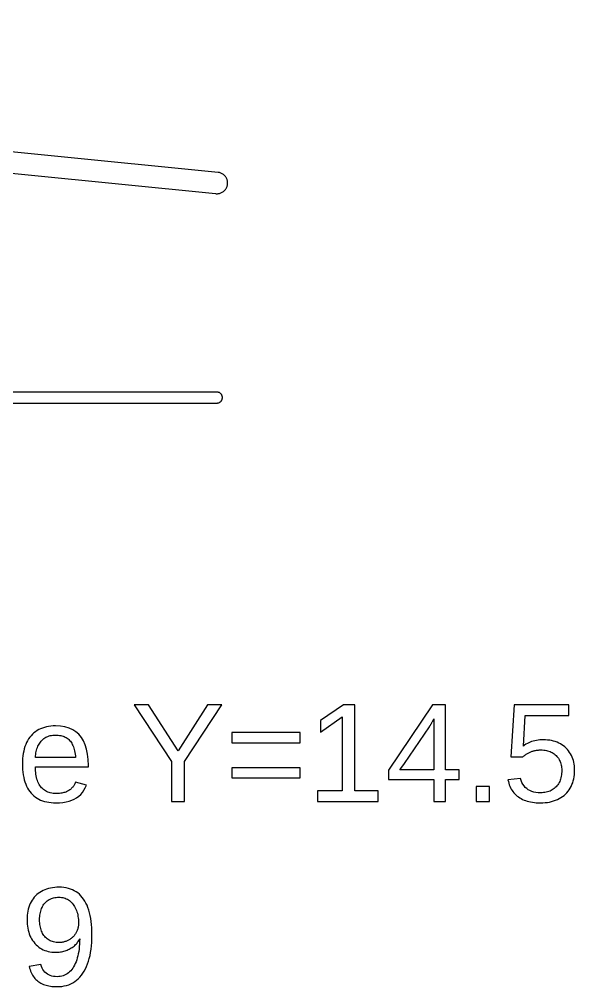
# Model space of a CAD drawing. Extents: x -27 to 133, y -77 to 15.
# Drawn here: x 97.78 to 106.83, y -76.61 to -60.83 of the extents above; entities that cross this region are included whole.
import ezdxf

# ---------------------------------------------------------------- set-up
doc = ezdxf.new("R2010")
doc.units = 0
doc.layers.get('0').update_dxf_attribs({"linetype": 'CONTINUOUS'})

msp = doc.modelspace()

# ---------------------------------------------------------------- linework, layer by layer
for points in [[(75.9921, -61.175), (100.977, -63.6712), (100.989, -63.6724), (101, -63.6727), (101.011, -63.6724), (101.023, -63.6712), (101.034, -63.6694), (101.045, -63.6668), (101.056, -63.6634), (101.067, -63.6594), (101.077, -63.6547), (101.087, -63.6493), (101.097, -63.6432), (101.107, -63.6366), (101.115, -63.6293), (101.124, -63.6215), (101.132, -63.6131), (101.139, -63.6043), (101.146, -63.595), (101.152, -63.5852), (101.157, -63.5751), (101.162, -63.5647), (101.166, -63.554), (101.169, -63.543), (101.172, -63.5319), (101.174, -63.5206), (101.175, -63.5092), (101.175, -63.4977), (101.175, -63.4863), (101.174, -63.4749), (101.172, -63.4636), (101.169, -63.4524), (101.166, -63.4415), (101.162, -63.4308), (101.157, -63.4203), (101.152, -63.4102), (101.146, -63.4005), (101.139, -63.3912), (101.132, -63.3823), (101.124, -63.374), (101.115, -63.3662), (101.107, -63.3589), (101.097, -63.3522), (101.087, -63.3462), (101.077, -63.3408), (101.067, -63.3361), (101.056, -63.332), (101.045, -63.3287), (101.034, -63.3261), (101.023, -63.3242), (76.0228, -60.8265)], [(72, -67.09), (101, -67.09), (101.006, -67.0898), (101.012, -67.0892), (101.018, -67.0883), (101.023, -67.0869), (101.029, -67.0852), (101.034, -67.0831), (101.04, -67.0807), (101.045, -67.0779), (101.05, -67.0748), (101.055, -67.0714), (101.059, -67.0677), (101.064, -67.0636), (101.068, -67.0593), (101.071, -67.0548), (101.075, -67.05), (101.078, -67.045), (101.081, -67.0398), (101.083, -67.0344), (101.085, -67.0289), (101.087, -67.0233), (101.088, -67.0176), (101.089, -67.0117), (101.09, -67.0059), (101.09, -67), (101.09, -66.9941), (101.089, -66.9883), (101.088, -66.9824), (101.087, -66.9767), (101.085, -66.9711), (101.083, -66.9656), (101.081, -66.9602), (101.078, -66.955), (101.075, -66.95), (101.071, -66.9452), (101.068, -66.9407), (101.064, -66.9364), (101.059, -66.9323), (101.055, -66.9286), (101.05, -66.9252), (101.045, -66.9221), (101.04, -66.9193), (101.034, -66.9169), (101.029, -66.9148), (101.023, -66.9131), (101.018, -66.9117), (101.012, -66.9108), (101.006, -66.9102), (101, -66.91), (72, -66.91)]]:
    msp.add_lwpolyline(points)
for points in [[(100.471, -72.939), (101.08, -72.0159), (100.845, -72.0159), (100.367, -72.7667), (99.8871, -72.0159), (99.6521, -72.0159), (100.259, -72.939), (100.259, -73.5924), (100.471, -73.5924)], [(103.631, -73.4212), (103.247, -73.4212), (103.247, -72.0159), (103.062, -72.0159), (102.689, -72.2721), (102.689, -72.4623), (103.045, -72.2083), (103.045, -73.4212), (102.643, -73.4212), (102.643, -73.5924), (103.631, -73.5924)], [(104.729, -73.2355), (104.95, -73.2355), (104.95, -73.0766), (104.729, -73.0766), (104.729, -72.0159), (104.517, -72.0159), (103.796, -73.0788), (103.796, -73.2355), (104.539, -73.2355), (104.539, -73.5924), (104.729, -73.5924)], [(106.313, -73.6139), (106.351, -73.6114), (106.388, -73.6072), (106.424, -73.6012), (106.458, -73.5936), (106.491, -73.5843), (106.523, -73.5733), (106.553, -73.5606), (106.582, -73.5461), (106.61, -73.53), (106.636, -73.5122), (106.661, -73.4928), (106.684, -73.4716), (106.706, -73.4489), (106.726, -73.425), (106.745, -73.3998), (106.761, -73.3734), (106.776, -73.3457), (106.79, -73.3167), (106.801, -73.2865), (106.811, -73.255), (106.819, -73.2223), (106.825, -73.1883), (106.829, -73.1531), (106.832, -73.1166), (106.833, -73.0788), (106.832, -73.0456), (106.829, -73.0133), (106.825, -72.982), (106.819, -72.9517), (106.812, -72.9224), (106.803, -72.894), (106.792, -72.8667), (106.78, -72.8403), (106.766, -72.8149), (106.751, -72.7904), (106.734, -72.767), (106.715, -72.7445), (106.694, -72.723), (106.673, -72.7028), (106.65, -72.6843), (106.626, -72.6673), (106.6, -72.652), (106.574, -72.6382), (106.547, -72.6261), (106.518, -72.6156), (106.488, -72.6067), (106.458, -72.5994), (106.426, -72.5938), (106.393, -72.5898), (106.359, -72.5873), (106.323, -72.5865), (106.294, -72.5871), (106.265, -72.5889), (106.237, -72.5919), (106.21, -72.5961), (106.183, -72.6014), (106.157, -72.608), (106.132, -72.6157), (106.108, -72.6247), (106.084, -72.6348), (106.062, -72.6461), (106.04, -72.6586), (106.018, -72.6723), (105.998, -72.6872), (106.028, -72.1871), (106.741, -72.1871), (106.741, -72.0159), (105.845, -72.0159), (105.792, -72.864), (105.989, -72.864), (106, -72.8548), (106.011, -72.8459), (106.021, -72.8375), (106.032, -72.8295), (106.043, -72.822), (106.054, -72.8148), (106.065, -72.8081), (106.076, -72.8018), (106.086, -72.796), (106.097, -72.7905), (106.108, -72.7855), (106.119, -72.7809), (106.13, -72.7767), (106.141, -72.7729), (106.152, -72.7694), (106.163, -72.7662), (106.174, -72.7633), (106.186, -72.7607), (106.197, -72.7585), (106.209, -72.7565), (106.221, -72.7548), (106.233, -72.7534), (106.245, -72.7524), (106.257, -72.7516), (106.27, -72.7512), (106.282, -72.751), (106.306, -72.7515), (106.329, -72.7532), (106.351, -72.7559), (106.372, -72.7597), (106.393, -72.7646), (106.413, -72.7705), (106.432, -72.7776), (106.45, -72.7857), (106.468, -72.795), (106.485, -72.8053), (106.501, -72.8167), (106.516, -72.8292), (106.531, -72.8428), (106.545, -72.8572), (106.557, -72.8723), (106.569, -72.8881), (106.579, -72.9046), (106.588, -72.9218), (106.597, -72.9396), (106.604, -72.9581), (106.61, -72.9773), (106.615, -72.9971), (106.618, -73.0177), (106.621, -73.0389), (106.623, -73.0608), (106.623, -73.0833), (106.623, -73.1092), (106.621, -73.1343), (106.618, -73.1584), (106.615, -73.1817), (106.61, -73.2042), (106.604, -73.2257), (106.597, -73.2464), (106.589, -73.2663), (106.579, -73.2852), (106.569, -73.3033), (106.558, -73.3206), (106.545, -73.3369), (106.532, -73.3524), (106.517, -73.3669), (106.502, -73.3802), (106.485, -73.3924), (106.468, -73.4034), (106.451, -73.4132), (106.432, -73.4219), (106.412, -73.4295), (106.392, -73.4358), (106.371, -73.441), (106.349, -73.4451), (106.326, -73.448), (106.302, -73.4497), (106.278, -73.4503), (106.238, -73.4489), (106.201, -73.4448), (106.166, -73.4379), (106.134, -73.4282), (106.104, -73.4157), (106.076, -73.4005), (106.051, -73.3825), (106.028, -73.3618), (106.008, -73.3382), (105.99, -73.3119), (105.974, -73.2829), (105.961, -73.2511), (105.95, -73.2165), (105.746, -73.24), (105.752, -73.2675), (105.759, -73.294), (105.768, -73.3195), (105.778, -73.344), (105.788, -73.3675), (105.8, -73.39), (105.814, -73.4114), (105.828, -73.4318), (105.843, -73.4512), (105.86, -73.4696), (105.878, -73.4869), (105.897, -73.5032), (105.917, -73.5186), (105.939, -73.5328), (105.961, -73.5459), (105.984, -73.5579), (106.009, -73.5687), (106.034, -73.5783), (106.06, -73.5869), (106.088, -73.5943), (106.116, -73.6006), (106.145, -73.6057), (106.176, -73.6097), (106.207, -73.6125), (106.24, -73.6142), (106.273, -73.6148)], [(103.999, -73.0542), (104.06, -72.9714), (104.464, -72.3762), (104.466, -72.3727), (104.469, -72.3689), (104.471, -72.3647), (104.474, -72.3601), (104.477, -72.3552), (104.48, -72.3499), (104.484, -72.3442), (104.487, -72.3381), (104.491, -72.3317), (104.495, -72.3249), (104.499, -72.3178), (104.503, -72.3102), (104.507, -72.3023), (104.512, -72.2945), (104.516, -72.2872), (104.519, -72.2805), (104.523, -72.2743), (104.526, -72.2686), (104.528, -72.2635), (104.531, -72.259), (104.533, -72.255), (104.535, -72.2515), (104.536, -72.2486), (104.537, -72.2462), (104.538, -72.2443), (104.539, -72.243), (104.539, -73.0766), (103.981, -73.0766)], [(98.4363, -73.6131), (98.4906, -73.608), (98.5416, -73.5995), (98.5894, -73.5877), (98.6339, -73.5724), (98.6751, -73.5538), (98.7131, -73.5317), (98.7478, -73.5063), (98.7792, -73.4775), (98.8073, -73.4453), (98.8322, -73.4097), (98.8538, -73.3707), (98.8721, -73.3284), (98.6953, -73.278), (98.6907, -73.2902), (98.6855, -73.3021), (98.6797, -73.3137), (98.6733, -73.3249), (98.6663, -73.3358), (98.6587, -73.3464), (98.6505, -73.3567), (98.6416, -73.3666), (98.6322, -73.3761), (98.6222, -73.3854), (98.6115, -73.3943), (98.6003, -73.4029), (98.5885, -73.4112), (98.576, -73.4189), (98.563, -73.4261), (98.5493, -73.4326), (98.535, -73.4385), (98.5201, -73.4438), (98.5046, -73.4485), (98.4885, -73.4525), (98.4717, -73.456), (98.4543, -73.4588), (98.4363, -73.4609), (98.4177, -73.4625), (98.3985, -73.4634), (98.3787, -73.4637), (98.3537, -73.4631), (98.3296, -73.4611), (98.3065, -73.4577), (98.2843, -73.453), (98.2631, -73.447), (98.2428, -73.4397), (98.2234, -73.431), (98.205, -73.421), (98.1875, -73.4096), (98.1709, -73.3969), (98.1553, -73.3828), (98.1407, -73.3675), (98.1269, -73.3507), (98.1142, -73.3328), (98.1025, -73.3137), (98.0918, -73.2935), (98.0821, -73.2722), (98.0734, -73.2497), (98.0658, -73.2262), (98.0591, -73.2015), (98.0535, -73.1756), (98.0489, -73.1487), (98.0454, -73.1206), (98.0428, -73.0914), (98.0413, -73.0611), (98.0408, -73.0296), (98.9046, -73.0296), (98.9046, -73.0028), (98.9014, -72.9076), (98.892, -72.82), (98.8762, -72.7401), (98.8541, -72.6677), (98.8256, -72.603), (98.7909, -72.5459), (98.7498, -72.4964), (98.7025, -72.4546), (98.6488, -72.4203), (98.5888, -72.3936), (98.5225, -72.3746), (98.4498, -72.3632), (98.3709, -72.3594), (98.3315, -72.3603), (98.2935, -72.3632), (98.2569, -72.3679), (98.2218, -72.3745), (98.1881, -72.3831), (98.1558, -72.3935), (98.125, -72.4058), (98.0955, -72.42), (98.0675, -72.4361), (98.0409, -72.4541), (98.0158, -72.4739), (97.992, -72.4957), (97.9697, -72.5194), (97.949, -72.5448), (97.9298, -72.5719), (97.9124, -72.6007), (97.8966, -72.6311), (97.8825, -72.6632), (97.87, -72.6969), (97.8592, -72.7323), (97.8501, -72.7693), (97.8426, -72.808), (97.8368, -72.8483), (97.8326, -72.8903), (97.8301, -72.934), (97.8293, -72.9793), (97.8301, -73.0269), (97.8326, -73.0727), (97.8368, -73.1166), (97.8426, -73.1587), (97.8501, -73.199), (97.8592, -73.2374), (97.87, -73.274), (97.8825, -73.3087), (97.8966, -73.3416), (97.9124, -73.3727), (97.9298, -73.4019), (97.949, -73.4293), (97.9697, -73.4548), (97.9921, -73.4785), (98.016, -73.5002), (98.0414, -73.5201), (98.0683, -73.5381), (98.0967, -73.5542), (98.1266, -73.5684), (98.1581, -73.5807), (98.1911, -73.5911), (98.2256, -73.5996), (98.2616, -73.6063), (98.2991, -73.611), (98.3381, -73.6138), (98.3787, -73.6148)], [(98.0445, -72.8493), (98.047, -72.8243), (98.0503, -72.8001), (98.0546, -72.7768), (98.0599, -72.7544), (98.066, -72.7328), (98.0731, -72.7121), (98.0812, -72.6923), (98.0901, -72.6733), (98.1, -72.6552), (98.1109, -72.638), (98.1226, -72.6216), (98.1353, -72.6061), (98.1489, -72.5916), (98.1631, -72.5783), (98.1781, -72.5661), (98.1938, -72.5551), (98.2102, -72.5453), (98.2273, -72.5366), (98.2452, -72.5291), (98.2638, -72.5227), (98.2831, -72.5175), (98.3031, -72.5134), (98.3239, -72.5105), (98.3453, -72.5088), (98.3675, -72.5082), (98.3903, -72.5087), (98.4123, -72.5103), (98.4335, -72.5129), (98.4538, -72.5165), (98.4733, -72.5212), (98.4919, -72.5269), (98.5097, -72.5337), (98.5267, -72.5415), (98.5429, -72.5503), (98.5582, -72.5602), (98.5727, -72.5711), (98.5863, -72.583), (98.5991, -72.596), (98.6111, -72.6102), (98.6224, -72.6255), (98.6329, -72.6421), (98.6426, -72.6599), (98.6516, -72.6789), (98.6599, -72.6992), (98.6674, -72.7206), (98.6741, -72.7433), (98.6801, -72.7672), (98.6853, -72.7924), (98.6898, -72.8188), (98.6935, -72.8464), (98.6965, -72.8752), (98.043, -72.8752)], [(102.356, -72.469), (101.242, -72.469), (101.242, -72.6346), (102.356, -72.6346)], [(102.356, -73.0419), (101.242, -73.0419), (101.242, -73.2075), (102.356, -73.2075)], [(105.445, -73.3474), (105.227, -73.3474), (105.227, -73.5924), (105.445, -73.5924)], [(98.4336, -76.6135), (98.4735, -76.6096), (98.5119, -76.6032), (98.5489, -76.5941), (98.5844, -76.5825), (98.6184, -76.5683), (98.6509, -76.5515), (98.6819, -76.5322), (98.7114, -76.5102), (98.7394, -76.4857), (98.7659, -76.4586), (98.791, -76.4289), (98.8145, -76.3966), (98.8364, -76.3619), (98.8566, -76.325), (98.875, -76.2859), (98.8917, -76.2445), (98.9066, -76.201), (98.9198, -76.1552), (98.9312, -76.1071), (98.9408, -76.0569), (98.9487, -76.0044), (98.9549, -75.9497), (98.9593, -75.8928), (98.9619, -75.8336), (98.9628, -75.7723), (98.962, -75.7133), (98.9596, -75.6567), (98.9556, -75.6025), (98.95, -75.5505), (98.9428, -75.5008), (98.9339, -75.4535), (98.9235, -75.4085), (98.9115, -75.3658), (98.8979, -75.3254), (98.8827, -75.2874), (98.8658, -75.2516), (98.8474, -75.2182), (98.8274, -75.1871), (98.8058, -75.1583), (98.7827, -75.1318), (98.7581, -75.1076), (98.732, -75.0857), (98.7044, -75.0661), (98.6752, -75.0488), (98.6446, -75.0339), (98.6125, -75.0212), (98.5788, -75.0108), (98.5436, -75.0027), (98.5069, -74.997), (98.4688, -74.9935), (98.4291, -74.9924), (98.3917, -74.9932), (98.3555, -74.9957), (98.3207, -74.9999), (98.2872, -75.0058), (98.2549, -75.0133), (98.2239, -75.0225), (98.1942, -75.0334), (98.1658, -75.046), (98.1387, -75.0602), (98.1129, -75.0761), (98.0883, -75.0937), (98.065, -75.113), (98.043, -75.1339), (98.0225, -75.1563), (98.0036, -75.18), (97.9864, -75.2049), (97.9708, -75.231), (97.9568, -75.2584), (97.9445, -75.2871), (97.9338, -75.317), (97.9248, -75.3482), (97.9174, -75.3806), (97.9117, -75.4142), (97.9076, -75.4492), (97.9051, -75.4853), (97.9043, -75.5227), (97.905, -75.5592), (97.9073, -75.5945), (97.9111, -75.6287), (97.9164, -75.6618), (97.9232, -75.6937), (97.9315, -75.7245), (97.9413, -75.7542), (97.9526, -75.7828), (97.9654, -75.8103), (97.9798, -75.8366), (97.9956, -75.8618), (98.013, -75.8858), (98.0318, -75.9088), (98.052, -75.9303), (98.0731, -75.9501), (98.0952, -75.9682), (98.1184, -75.9845), (98.1425, -75.9991), (98.1677, -76.012), (98.1939, -76.0232), (98.221, -76.0327), (98.2492, -76.0404), (98.2784, -76.0465), (98.3086, -76.0508), (98.3398, -76.0534), (98.372, -76.0542), (98.3918, -76.0539), (98.4114, -76.0528), (98.4308, -76.051), (98.4499, -76.0484), (98.4687, -76.0452), (98.4873, -76.0412), (98.5056, -76.0365), (98.5237, -76.0311), (98.5415, -76.025), (98.5591, -76.0181), (98.5764, -76.0106), (98.5935, -76.0023), (98.6103, -75.9933), (98.6266, -75.9836), (98.6422, -75.9735), (98.657, -75.963), (98.6711, -75.952), (98.6844, -75.9405), (98.6969, -75.9285), (98.7087, -75.9161), (98.7198, -75.9031), (98.73, -75.8898), (98.7396, -75.8759), (98.7483, -75.8616), (98.7563, -75.8468), (98.7636, -75.8316), (98.7624, -75.8767), (98.7601, -75.9202), (98.7567, -75.9621), (98.7523, -76.0024), (98.7468, -76.041), (98.7402, -76.078), (98.7325, -76.1134), (98.7238, -76.1471), (98.714, -76.1792), (98.7031, -76.2097), (98.6912, -76.2386), (98.6781, -76.2658), (98.664, -76.2914), (98.6489, -76.3153), (98.6329, -76.3372), (98.616, -76.3572), (98.5981, -76.3753), (98.5793, -76.3915), (98.5596, -76.4058), (98.5389, -76.4182), (98.5173, -76.4287), (98.4948, -76.4373), (98.4714, -76.444), (98.447, -76.4487), (98.4217, -76.4516), (98.3955, -76.4525), (98.3647, -76.4514), (98.3356, -76.4479), (98.3082, -76.4421), (98.2826, -76.4339), (98.2586, -76.4234), (98.2364, -76.4106), (98.2159, -76.3954), (98.1972, -76.378), (98.1801, -76.3582), (98.1648, -76.336), (98.1512, -76.3116), (98.1393, -76.2847), (98.1292, -76.2556), (97.9367, -76.2858), (97.9445, -76.3119), (97.953, -76.3369), (97.9623, -76.3608), (97.9723, -76.3835), (97.9831, -76.4051), (97.9946, -76.4255), (98.0069, -76.4449), (98.0199, -76.4631), (98.0337, -76.4801), (98.0482, -76.496), (98.0634, -76.5108), (98.0794, -76.5245), (98.0962, -76.537), (98.1137, -76.5485), (98.1322, -76.5591), (98.1515, -76.5688), (98.1716, -76.5775), (98.1927, -76.5853), (98.2146, -76.5922), (98.2373, -76.5982), (98.261, -76.6033), (98.2855, -76.6074), (98.3108, -76.6106), (98.3371, -76.6129), (98.3642, -76.6143), (98.3921, -76.6148)], [(98.3984, -75.8947), (98.3774, -75.893), (98.3572, -75.89), (98.3376, -75.8859), (98.3187, -75.8805), (98.3005, -75.874), (98.2831, -75.8663), (98.2663, -75.8574), (98.2502, -75.8473), (98.2349, -75.8361), (98.2202, -75.8236), (98.2062, -75.81), (98.193, -75.7952), (98.1806, -75.7794), (98.1691, -75.7627), (98.1587, -75.7451), (98.1493, -75.7267), (98.1408, -75.7075), (98.1334, -75.6874), (98.1269, -75.6664), (98.1215, -75.6446), (98.117, -75.6219), (98.1135, -75.5984), (98.111, -75.574), (98.1096, -75.5488), (98.1091, -75.5227), (98.1096, -75.4972), (98.111, -75.4724), (98.1135, -75.4485), (98.117, -75.4254), (98.1215, -75.4031), (98.1269, -75.3817), (98.1334, -75.3611), (98.1408, -75.3413), (98.1493, -75.3223), (98.1587, -75.3042), (98.1691, -75.2869), (98.1806, -75.2704), (98.193, -75.2548), (98.2062, -75.2401), (98.2203, -75.2266), (98.235, -75.2143), (98.2504, -75.2032), (98.2666, -75.1932), (98.2835, -75.1845), (98.3012, -75.1768), (98.3196, -75.1704), (98.3387, -75.1651), (98.3585, -75.161), (98.379, -75.1581), (98.4003, -75.1563), (98.4223, -75.1557), (98.4445, -75.1564), (98.466, -75.1585), (98.4868, -75.1619), (98.5069, -75.1667), (98.5263, -75.1729), (98.545, -75.1804), (98.563, -75.1893), (98.5803, -75.1996), (98.5969, -75.2113), (98.6128, -75.2243), (98.6279, -75.2387), (98.6424, -75.2544), (98.6562, -75.2716), (98.6691, -75.2898), (98.681, -75.3089), (98.6918, -75.329), (98.7016, -75.3499), (98.7104, -75.3716), (98.7182, -75.3943), (98.7249, -75.4178), (98.7306, -75.4423), (98.7352, -75.4676), (98.7388, -75.4937), (98.7414, -75.5208), (98.7429, -75.5487), (98.7435, -75.5776), (98.7432, -75.5917), (98.7424, -75.6057), (98.7412, -75.6194), (98.7394, -75.6328), (98.7371, -75.646), (98.7343, -75.659), (98.731, -75.6717), (98.7271, -75.6842), (98.7228, -75.6965), (98.718, -75.7085), (98.7126, -75.7203), (98.7068, -75.7319), (98.7004, -75.7432), (98.6936, -75.7542), (98.6864, -75.7648), (98.6788, -75.775), (98.6709, -75.7848), (98.6625, -75.7942), (98.6538, -75.8033), (98.6448, -75.8119), (98.6353, -75.8202), (98.6255, -75.8281), (98.6152, -75.8355), (98.6047, -75.8426), (98.5937, -75.8493), (98.5823, -75.8556), (98.5707, -75.8615), (98.559, -75.8669), (98.5471, -75.8718), (98.535, -75.8763), (98.5229, -75.8803), (98.5105, -75.8838), (98.498, -75.8869), (98.4854, -75.8895), (98.4727, -75.8916), (98.4597, -75.8932), (98.4467, -75.8944), (98.4335, -75.8951), (98.4201, -75.8953)]]:
    msp.add_lwpolyline(points, close=True)

doc.saveas('drawing.dxf')
